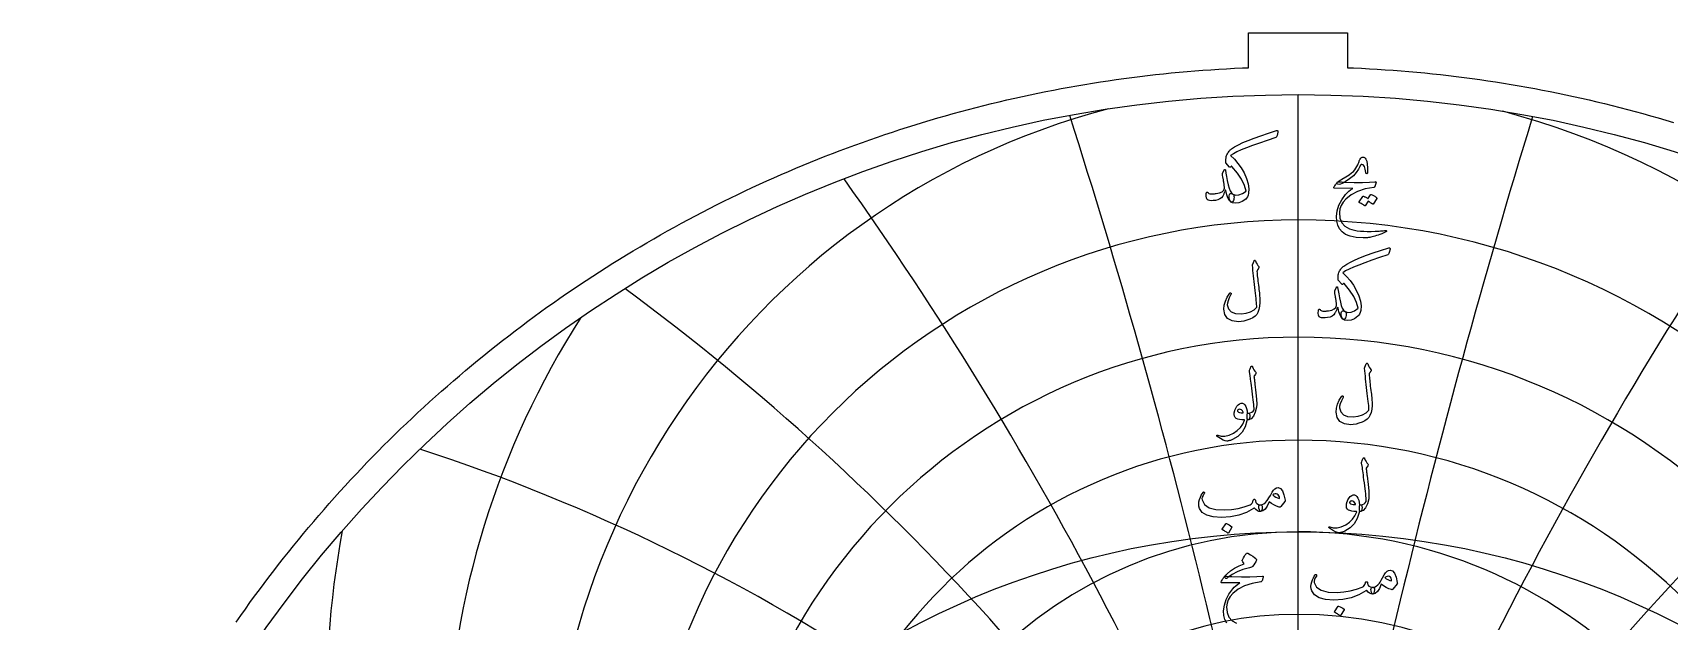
# Model space of a CAD drawing. Header units: millimetres. Extents: x -68 to 68, y -68 to 70.
# Drawn here: x -67 to 19.7, y 39.1 to 70.3 of the extents above; entities that cross this region are included whole.
import ezdxf

# ---------------------------------------------------------------- set-up
doc = ezdxf.new("R2010")
doc.units = ezdxf.units.MM
for name, color, linetype in [('CUT_OUTER', 1, 'Continuous'), ('ENGRAVE', 7, 'Continuous'), ('ENGRAVE_FINE', 8, 'Continuous'), ('TEXT', 5, 'Continuous')]:
    doc.layers.add(name, color=color, linetype=linetype)

msp = doc.modelspace()

# ---------------------------------------------------------------- linework, layer by layer
at = {"layer": 'CUT_OUTER'}
msp.add_lwpolyline([(-56.225, 39.0842), (-55.9841, 39.4285), (-55.7411, 39.7712), (-55.4961, 40.1125), (-55.2489, 40.4523), (-54.9996, 40.7905), (-54.7483, 41.1272), (-54.4949, 41.4624), (-54.2395, 41.796), (-53.982, 42.128), (-53.7225, 42.4584), (-53.461, 42.7873), (-53.1974, 43.1145), (-52.9319, 43.4401), (-52.6644, 43.764), (-52.3948, 44.0864), (-52.1233, 44.407), (-51.8499, 44.726), (-51.5745, 45.0433), (-51.2971, 45.3589), (-51.0178, 45.6728), (-50.7366, 45.985), (-50.4535, 46.2954), (-50.1685, 46.6042), (-49.8816, 46.9111), (-49.5928, 47.2163), (-49.3022, 47.5197), (-49.0097, 47.8213), (-48.7153, 48.1211), (-48.4191, 48.4191), (-48.1211, 48.7153), (-47.8213, 49.0097), (-47.5197, 49.3022), (-47.2163, 49.5928), (-46.9111, 49.8816), (-46.6042, 50.1685), (-46.2954, 50.4535), (-45.985, 50.7366), (-45.6728, 51.0178), (-45.3589, 51.2971), (-45.0433, 51.5745), (-44.726, 51.8499), (-44.407, 52.1233), (-44.0864, 52.3948), (-43.764, 52.6644), (-43.4401, 52.9319), (-43.1145, 53.1974), (-42.7873, 53.461), (-42.4584, 53.7225), (-42.128, 53.982), (-41.796, 54.2395), (-41.4624, 54.4949), (-41.1272, 54.7483), (-40.7905, 54.9996), (-40.4523, 55.2489), (-40.1125, 55.4961), (-39.7712, 55.7411), (-39.4285, 55.9841), (-39.0842, 56.225), (-38.7385, 56.4638), (-38.3913, 56.7004), (-38.0427, 56.9349), (-37.6926, 57.1672), (-37.3411, 57.3974), (-36.9882, 57.6255), (-36.634, 57.8513), (-36.2783, 58.075), (-35.9213, 58.2965), (-35.5629, 58.5159), (-35.2032, 58.733), (-34.8421, 58.9479), (-34.4798, 59.1605), (-34.1161, 59.371), (-33.7512, 59.5792), (-33.385, 59.7852), (-33.0175, 59.9889), (-32.6488, 60.1904), (-32.2789, 60.3896), (-31.9077, 60.5865), (-31.5354, 60.7811), (-31.1618, 60.9735), (-30.7871, 61.1635), (-30.4113, 61.3513), (-30.0342, 61.5367), (-29.6561, 61.7199), (-29.2768, 61.9007), (-28.8965, 62.0791), (-28.515, 62.2553), (-28.1325, 62.4291), (-27.7489, 62.6005), (-27.3643, 62.7696), (-26.9786, 62.9363), (-26.5919, 63.1007), (-26.2042, 63.2627), (-25.8156, 63.4222), (-25.4259, 63.5795), (-25.0354, 63.7343), (-24.6438, 63.8867), (-24.2513, 64.0367), (-23.858, 64.1843), (-23.4637, 64.3295), (-23.0685, 64.4722), (-22.6725, 64.6126), (-22.2756, 64.7505), (-21.8779, 64.8859), (-21.4794, 65.0189), (-21.08, 65.1495), (-20.6799, 65.2776), (-20.2789, 65.4033), (-19.8772, 65.5265), (-19.4748, 65.6472), (-19.0716, 65.7655), (-18.6677, 65.8813), (-18.2632, 65.9946), (-17.8579, 66.1054), (-17.4519, 66.2137), (-17.0453, 66.3196), (-16.6381, 66.4229), (-16.2302, 66.5237), (-15.8217, 66.6221), (-15.4126, 66.7179), (-15.003, 66.8112), (-14.5927, 66.902), (-14.182, 66.9903), (-13.7706, 67.076), (-13.3588, 67.1593), (-12.9465, 67.24), (-12.5337, 67.3181), (-12.1204, 67.3938), (-11.7066, 67.4669), (-11.2924, 67.5374), (-10.8778, 67.6055), (-10.4628, 67.6709), (-10.0474, 67.7339), (-9.6316, 67.7942), (-9.2154, 67.8521), (-8.7989, 67.9073), (-8.3821, 67.96), (-7.9649, 68.0102), (-7.5475, 68.0578), (-7.1297, 68.1028), (-6.7117, 68.1453), (-6.2935, 68.1852), (-5.875, 68.2225), (-5.4563, 68.2573), (-5.0373, 68.2895), (-4.6182, 68.3191), (-4.1989, 68.3461), (-3.7795, 68.3706), (-3.3599, 68.3925), (-2.9402, 68.4118), (-2.625, 68.4244), (-2.625, 70.275), (2.625, 70.275), (2.625, 68.4244), (2.9402, 68.4118), (3.3599, 68.3925), (3.7795, 68.3706), (4.1989, 68.3461), (4.6182, 68.3191), (5.0373, 68.2895), (5.4563, 68.2573), (5.875, 68.2225), (6.2935, 68.1852), (6.7117, 68.1453), (7.1297, 68.1028), (7.5475, 68.0578), (7.9649, 68.0102), (8.3821, 67.96), (8.7989, 67.9073), (9.2154, 67.8521), (9.6316, 67.7942), (10.0474, 67.7339), (10.4628, 67.6709), (10.8778, 67.6055), (11.2924, 67.5374), (11.7066, 67.4669), (12.1204, 67.3938), (12.5337, 67.3181), (12.9465, 67.24), (13.3588, 67.1593), (13.7706, 67.076), (14.182, 66.9903), (14.5927, 66.902), (15.003, 66.8112), (15.4126, 66.7179), (15.8217, 66.6221), (16.2302, 66.5237), (16.6381, 66.4229), (17.0453, 66.3196), (17.4519, 66.2137), (17.8579, 66.1054), (18.2632, 65.9946), (18.6677, 65.8813), (19.0716, 65.7655), (19.4748, 65.6472), (19.8772, 65.5265)], dxfattribs=at)
at = {"layer": 'ENGRAVE'}
msp.add_lwpolyline([(0, -67), (0, 67)], dxfattribs=at)
msp.add_lwpolyline([(0, -67), (0, 67)], dxfattribs=at)
for radius in [67, 43.8575]:
    msp.add_circle((0, 0), radius, dxfattribs=at)
for centre, radius, start, end in [((0, 27.8915), 39.6431, 104.652903, 270), ((0, 25.3496), 42.185, 270, 75.098871), ((0, 25.5212), 34.8434, 90, 270), ((0, 23.0572), 37.3074, 270, 90), ((0, 30.8566), 45.1068, 147.339419, 270), ((0, 23.6066), 30.5529, 90, 270), ((0, 21.204), 32.9555, 270, 90), ((0, 28.2184), 47.745, 270, 31.630393), ((0, 22.0495), 26.6591, 90, 270), ((0, 19.6932), 29.0154, 270, 90), ((0, 34.6199), 51.4552, 169.605342, 270), ((0, 20.7795), 23.078, 90, 270), ((0, 18.4556), 25.4019, 270, 90), ((0, 31.8643), 54.2108, 270, 8.906013), ((0, 19.7447), 19.7447, 90, 270), ((0, 17.4399), 22.0495, 270, 90)]:
    msp.add_arc(centre, radius, start, end, dxfattribs=at)
at = {"layer": 'ENGRAVE_FINE'}
for centre, radius, start, end in [((-371.7184, -48.7087), 377.4528, 10, 17.676322), ((-371.7184, -48.7087), 377.4528, 10, 17.676322), ((423.1617, -60.3647), 429.6896, 162.919986, 170), ((423.1617, -60.3647), 429.6896, 162.919986, 170), ((-180.0806, -48.7087), 191.6378, 20, 35.48643), ((-180.0806, -48.7087), 191.6378, 20, 35.48643), ((205.0025, -60.3647), 218.1591, 145.781376, 160), ((205.0025, -60.3647), 218.1591, 145.781376, 160), ((-113.5255, -48.7087), 131.088, 30, 53.548789), ((-113.5255, -48.7087), 131.088, 30, 53.548789), ((129.2367, -60.3647), 149.2296, 128.54581, 150), ((129.2367, -60.3647), 149.2296, 128.54581, 150), ((-78.1123, -48.7087), 101.9683, 40, 71.93986), ((-78.1123, -48.7087), 101.9683, 40, 71.93986), ((88.9225, -60.3647), 116.0801, 111.221729, 140), ((88.9225, -60.3647), 116.0801, 111.221729, 140)]:
    msp.add_arc(centre, radius, start, end, dxfattribs=at)
at = {"layer": 'TEXT'}
for points in [[(-1.1397, 65.0938), (-1.0993, 65.101), (-1.0738, 65.0908), (-1.0634, 65.0631), (-1.0678, 65.0179), (-1.1118, 64.8423), (-1.1252, 64.7974), (-1.1417, 64.7624), (-1.1612, 64.7375), (-1.1836, 64.7225), (-1.6332, 64.5752), (-2.0399, 64.4366), (-2.4036, 64.3067), (-2.7245, 64.1856), (-3.0019, 64.0727), (-3.2355, 63.9675), (-3.4251, 63.8701), (-3.5708, 63.7804), (-3.3662, 63.5808), (-3.1796, 63.3613), (-3.0109, 63.1218), (-2.8602, 62.8623), (-2.7225, 62.5599), (-2.6367, 62.2795), (-2.6027, 62.021), (-2.6207, 61.7845), (-2.6477, 61.6782), (-2.6806, 61.5908), (-2.7195, 61.5225), (-2.7644, 61.4731), (-2.951, 61.3453), (-3.1317, 61.2695), (-3.3063, 61.2455), (-3.475, 61.2735), (-3.5473, 61.3109), (-3.6007, 61.3713), (-3.6352, 61.4546), (-3.6506, 61.5609), (-3.6499, 61.6457), (-3.6357, 61.7086), (-3.608, 61.7495), (-3.5668, 61.7685), (-3.5461, 61.7675), (-3.5199, 61.7605), (-3.4882, 61.7475), (-3.451, 61.7286), (-3.2978, 61.6762), (-3.1297, 61.6867), (-2.9465, 61.76), (-2.7484, 61.8962), (-2.8358, 62.1979), (-2.99, 62.516), (-3.211, 62.8506), (-3.4989, 63.2016), (-3.5072, 63.2073), (-3.5159, 63.2086), (-3.5251, 63.2053), (-3.5349, 63.1976), (-3.5788, 63.1617), (-3.589, 63.1544), (-3.5997, 63.1527), (-3.611, 63.1564), (-3.6227, 63.1657), (-3.8143, 63.3812), (-3.8188, 63.3977), (-3.8203, 63.4351), (-3.8188, 63.4935), (-3.8143, 63.5728), (-3.8068, 63.6572), (-3.7963, 63.7265), (-3.7829, 63.7809), (-3.7664, 63.8203), (-3.7381, 63.8705), (-3.709, 63.9171), (-3.6792, 63.9603), (-3.6486, 64), (-3.6173, 64.0364), (-3.5853, 64.0698), (-3.5524, 64.1003), (-3.5189, 64.1277), (-3.356, 64.2336), (-3.1546, 64.3438), (-2.9149, 64.4582), (-2.6367, 64.5768), (-2.3201, 64.6997), (-1.965, 64.8268), (-1.5716, 64.9582), (-1.1397, 65.0938)], [(2.0299, 62.2994), (2.0536, 62.3272), (2.0808, 62.3548), (2.1115, 62.3821), (2.1457, 62.4092), (2.1833, 62.4363), (2.2245, 62.4636), (2.2692, 62.4912), (2.3173, 62.519), (2.5309, 62.6452), (2.7045, 62.7565), (2.8383, 62.8528), (2.9321, 62.9341), (3.0047, 63.0142), (3.0668, 63.0988), (3.1185, 63.1879), (3.1596, 63.2814), (3.1775, 63.3282), (3.195, 63.3727), (3.2124, 63.415), (3.2295, 63.4551), (3.2461, 63.4924), (3.2619, 63.5264), (3.277, 63.5572), (3.2914, 63.5848), (3.323, 63.632), (3.3582, 63.6657), (3.3969, 63.6859), (3.4391, 63.6926), (3.4802, 63.6859), (3.5199, 63.6657), (3.5581, 63.632), (3.5947, 63.5848), (3.6404, 63.477), (3.6696, 63.3214), (3.6823, 63.1178), (3.6786, 62.8663), (3.6761, 62.8436), (3.6686, 62.8273), (3.6561, 62.8176), (3.6386, 62.8144), (3.6207, 62.8179), (3.6067, 62.8283), (3.5967, 62.8458), (3.5907, 62.8703), (3.5601, 63.0624), (3.5159, 63.1996), (3.4583, 63.2819), (3.3872, 63.3094), (3.3689, 63.3061), (3.3502, 63.2964), (3.331, 63.2802), (3.3113, 63.2575), (3.3026, 63.2439), (3.2923, 63.227), (3.2806, 63.207), (3.2674, 63.1836), (3.2527, 63.1571), (3.2365, 63.1272), (3.2187, 63.0942), (3.1995, 63.0579), (3.0853, 62.8708), (2.9301, 62.6966), (2.734, 62.5354), (2.497, 62.3872), (2.4945, 62.3857), (2.487, 62.3812), (2.4745, 62.3738), (2.457, 62.3633), (2.4346, 62.3498), (2.4071, 62.3333), (2.3747, 62.3139), (2.3373, 62.2914), (2.2582, 62.256), (2.1806, 62.2455), (2.1045, 62.26), (2.0299, 62.2994)], [(-3.5628, 61.3214), (-3.6404, 61.4022), (-3.7095, 61.529), (-3.7701, 61.7016), (-3.8223, 61.9202), (-3.8295, 61.9441), (-3.8392, 61.9481), (-3.8515, 61.9322), (-3.8662, 61.8962), (-3.8785, 61.8624), (-3.8916, 61.8289), (-3.9055, 61.7956), (-3.9201, 61.7625), (-3.9352, 61.7297), (-3.9505, 61.6971), (-3.9661, 61.6648), (-3.982, 61.6328), (-4.0483, 61.5449), (-4.1356, 61.4771), (-4.2439, 61.4292), (-4.3732, 61.4012), (-4.4989, 61.3883), (-4.6047, 61.3853), (-4.6905, 61.3922), (-4.7564, 61.4092), (-4.8153, 61.4506), (-4.8522, 61.527), (-4.8672, 61.6383), (-4.8602, 61.7845), (-4.8547, 61.8092), (-4.8462, 61.8274), (-4.8347, 61.8391), (-4.8203, 61.8443), (-4.8038, 61.8446), (-4.7903, 61.8413), (-4.7798, 61.8346), (-4.7724, 61.8244), (-4.7497, 61.7927), (-4.7175, 61.7695), (-4.6758, 61.7548), (-4.6247, 61.7485), (-4.5956, 61.747), (-4.5643, 61.7465), (-4.5307, 61.747), (-4.4949, 61.7485), (-4.4571, 61.751), (-4.4176, 61.7545), (-4.3763, 61.759), (-4.3332, 61.7645), (-4.1546, 61.8029), (-4.0219, 61.8623), (-3.9351, 61.9426), (-3.8941, 62.0439), (-3.8963, 62.0656), (-3.8986, 62.0908), (-3.9012, 62.1195), (-3.9041, 62.1517), (-3.9077, 62.1876), (-3.9126, 62.2276), (-3.9187, 62.2715), (-3.9261, 62.3194), (-3.9338, 62.3682), (-3.941, 62.4147), (-3.9478, 62.459), (-3.954, 62.501), (-3.9602, 62.5408), (-3.967, 62.5784), (-3.9742, 62.6137), (-3.982, 62.6467), (-3.9932, 62.7103), (-3.9989, 62.7615), (-3.9992, 62.8002), (-3.9939, 62.8264), (-3.9101, 63.01), (-3.9034, 63.0187), (-3.8951, 63.0249), (-3.8854, 63.0287), (-3.8742, 63.0299), (-3.8632, 63.0279), (-3.8542, 63.022), (-3.8472, 63.012), (-3.8422, 62.998), (-3.8168, 62.8418), (-3.7844, 62.6607), (-3.7449, 62.4546), (-3.6985, 62.2236), (-3.6516, 62.0414), (-3.5947, 61.8982), (-3.5279, 61.7939), (-3.451, 61.7286), (-3.4231, 61.7056), (-3.4031, 61.6727), (-3.3911, 61.6298), (-3.3872, 61.5769), (-3.3914, 61.5065), (-3.4041, 61.4431), (-3.4253, 61.3868), (-3.455, 61.3374), (-3.4767, 61.3139), (-3.5019, 61.3034), (-3.5306, 61.3059), (-3.5628, 61.3214)], [(2.461, 62.3673), (2.9732, 62.3493), (3.4161, 62.3473), (3.7896, 62.3613), (4.0937, 62.3912), (4.1031, 62.3924), (4.1112, 62.3917), (4.1181, 62.3894), (4.1237, 62.3852), (4.1278, 62.3796), (4.1302, 62.3728), (4.1308, 62.3647), (4.1297, 62.3553), (4.1218, 62.3189), (4.1142, 62.2854), (4.1068, 62.255), (4.0997, 62.2276), (4.0929, 62.2031), (4.0862, 62.1817), (4.0799, 62.1632), (4.0738, 62.1477), (4.0608, 62.123), (4.0458, 62.1048), (4.0289, 62.0931), (4.0099, 62.0878), (3.5488, 62.0043), (3.1476, 61.8733), (2.8063, 61.6949), (2.5249, 61.4691), (2.3827, 61.3067), (2.2794, 61.1348), (2.215, 60.9534), (2.1896, 60.7625), (2.214, 60.4629), (2.3113, 60.2186), (2.4815, 60.0298), (2.7245, 59.8963), (2.8505, 59.8559), (2.989, 59.8224), (3.1399, 59.796), (3.3033, 59.7765), (3.479, 59.7638), (3.6666, 59.7576), (3.8662, 59.7578), (4.0778, 59.7645), (4.153, 59.7688), (4.227, 59.7735), (4.2997, 59.7788), (4.3712, 59.7845), (4.4409, 59.7907), (4.5084, 59.7975), (4.5736, 59.8047), (4.6366, 59.8124), (4.6558, 59.8134), (4.6696, 59.8084), (4.6778, 59.7975), (4.6805, 59.7805), (4.679, 59.7608), (4.6746, 59.7456), (4.6671, 59.7348), (4.6566, 59.7286), (4.5438, 59.681), (4.437, 59.6378), (4.3362, 59.5991), (4.2414, 59.5649), (4.1529, 59.535), (4.0708, 59.5091), (3.9952, 59.4871), (3.9261, 59.4691), (3.8611, 59.4559), (3.7978, 59.4442), (3.7363, 59.434), (3.6766, 59.4252), (3.6183, 59.4185), (3.5613, 59.4142), (3.5055, 59.4125), (3.451, 59.4132), (3.0788, 59.4422), (2.7684, 59.5051), (2.5199, 59.6019), (2.3333, 59.7326), (2.1963, 59.896), (2.1008, 60.0869), (2.0466, 60.3052), (2.0339, 60.5509), (2.0731, 60.8558), (2.1666, 61.1517), (2.3146, 61.4387), (2.5169, 61.7166), (2.596, 61.8007), (2.6856, 61.8813), (2.7856, 61.9584), (2.8961, 62.032), (1.9301, 62.0399), (1.9069, 62.0499), (1.8972, 62.0679), (1.9009, 62.0938), (1.9181, 62.1278), (1.9506, 62.1772), (1.98, 62.2216), (2.0064, 62.261), (2.0299, 62.2954), (2.0504, 62.3246), (2.0678, 62.3483), (2.0823, 62.3665), (2.0938, 62.3793), (2.1197, 62.3815), (2.1896, 62.3803), (2.3033, 62.3755), (2.461, 62.3673)], [(3.8462, 61.7006), (3.8512, 61.7056), (3.8582, 61.7086), (3.8672, 61.7096), (3.8782, 61.7086), (3.9175, 61.6939), (3.9555, 61.6777), (3.9923, 61.66), (4.0279, 61.6407), (4.0624, 61.6198), (4.0962, 61.5968), (4.1293, 61.5719), (4.1616, 61.5449), (4.1678, 61.5367), (4.1706, 61.528), (4.1698, 61.5187), (4.1656, 61.509), (3.974, 61.2056), (3.9687, 61.2016), (3.961, 61.2016), (3.9508, 61.2056), (3.938, 61.2136), (3.9293, 61.221), (3.9151, 61.2311), (3.8954, 61.2439), (3.8702, 61.2595), (3.8392, 61.2781), (3.8023, 61.2999), (3.7594, 61.325), (3.7105, 61.3533), (3.5588, 61.1178), (3.5518, 61.1106), (3.5428, 61.1088), (3.5319, 61.1126), (3.5189, 61.1218), (3.5077, 61.1298), (3.4899, 61.1418), (3.4657, 61.1577), (3.4351, 61.1777), (3.3974, 61.2016), (3.3522, 61.2296), (3.2996, 61.2615), (3.2395, 61.2974), (3.2332, 61.3034), (3.2305, 61.3094), (3.2312, 61.3154), (3.2355, 61.3214), (3.4311, 61.6128), (3.4361, 61.6178), (3.443, 61.6208), (3.452, 61.6218), (3.463, 61.6208), (3.4964, 61.6099), (3.5289, 61.5973), (3.5603, 61.583), (3.5907, 61.5669), (3.6202, 61.5493), (3.6486, 61.5305), (3.6761, 61.5104), (3.7025, 61.4891)], [(-2.3253, 58.202), (-2.3183, 58.2142), (-2.3093, 58.2229), (-2.2984, 58.2282), (-2.2854, 58.2299), (-2.2724, 58.2277), (-2.2614, 58.221), (-2.2524, 58.2097), (-2.2455, 58.194), (-2.2083, 58.1024), (-2.1686, 58.0234), (-2.1265, 57.9567), (-2.0818, 57.9026), (-2.0686, 57.8831), (-2.0648, 57.8607), (-2.0706, 57.8352), (-2.0858, 57.8068), (-2.0955, 57.7931), (-2.1047, 57.7798), (-2.1135, 57.7671), (-2.1217, 57.7549), (-2.1294, 57.7434), (-2.1367, 57.7329), (-2.1434, 57.7235), (-2.1497, 57.715), (-2.1601, 57.6995), (-2.1676, 57.681), (-2.1721, 57.6596), (-2.1736, 57.6351), (-2.1689, 57.5661), (-2.1626, 57.4909), (-2.1549, 57.4095), (-2.1457, 57.3218), (-2.1352, 57.2278), (-2.1237, 57.1277), (-2.1112, 57.0213), (-2.0978, 56.9086), (-2.0827, 56.7962), (-2.0693, 56.6905), (-2.0577, 56.5916), (-2.0479, 56.4994), (-2.0395, 56.4137), (-2.0324, 56.3343), (-2.0265, 56.261), (-2.0219, 56.194), (-2.0167, 55.9957), (-2.0329, 55.8078), (-2.0706, 55.6304), (-2.1297, 55.4635), (-2.1873, 55.3655), (-2.2764, 55.2749), (-2.3969, 55.1918), (-2.5489, 55.1162), (-2.7135, 55.0536), (-2.8682, 55.0094), (-3.0129, 54.9837), (-3.1476, 54.9765), (-3.485, 55.0229), (-3.7265, 55.1502), (-3.8722, 55.3582), (-3.9221, 55.6472), (-3.9046, 55.8625), (-3.8482, 56.0733), (-3.7529, 56.2796), (-3.6187, 56.4815), (-3.6085, 56.4932), (-3.5977, 56.5004), (-3.5865, 56.5032), (-3.5748, 56.5014), (-3.5623, 56.4967), (-3.5528, 56.4904), (-3.5463, 56.4827), (-3.5428, 56.4735), (-3.5403, 56.4598), (-3.5408, 56.4465), (-3.5443, 56.4338), (-3.5508, 56.4216), (-3.6424, 56.2432), (-3.7055, 56.0913), (-3.7402, 55.9658), (-3.7464, 55.8667), (-3.6798, 55.6534), (-3.5359, 55.5044), (-3.3146, 55.4199), (-3.0159, 55.3997), (-2.7467, 55.4288), (-2.5179, 55.4965), (-2.3295, 55.6025), (-2.1816, 55.7469), (-2.1847, 55.8167), (-2.1901, 55.8981), (-2.1977, 55.9913), (-2.2075, 56.0962), (-2.2199, 56.2131), (-2.235, 56.3422), (-2.2528, 56.4836), (-2.2734, 56.6372), (-2.2929, 56.7956), (-2.3113, 56.9515), (-2.3288, 57.105), (-2.3453, 57.2559), (-2.3605, 57.4044), (-2.3742, 57.5503), (-2.3864, 57.6938), (-2.3972, 57.8347), (-2.4131, 57.9705), (-2.4124, 57.9859), (-2.4101, 58.0004), (-2.4064, 58.0139), (-2.4011, 58.0263)], [(4.8003, 58.8886), (4.8407, 58.8958), (4.8662, 58.8856), (4.8766, 58.8579), (4.8722, 58.8128), (4.8282, 58.6371), (4.8148, 58.5922), (4.7983, 58.5573), (4.7788, 58.5323), (4.7564, 58.5174), (4.3068, 58.37), (3.9001, 58.2314), (3.5364, 58.1016), (3.2155, 57.9804), (2.9381, 57.8675), (2.7045, 57.7624), (2.5149, 57.665), (2.3692, 57.5753), (2.5738, 57.3757), (2.7604, 57.1561), (2.9291, 56.9166), (3.0798, 56.6571), (3.2175, 56.3547), (3.3033, 56.0743), (3.3373, 55.8158), (3.3193, 55.5793), (3.2923, 55.473), (3.2594, 55.3857), (3.2205, 55.3173), (3.1756, 55.2679), (2.989, 55.1402), (2.8083, 55.0643), (2.6337, 55.0404), (2.465, 55.0683), (2.3927, 55.1057), (2.3393, 55.1661), (2.3048, 55.2495), (2.2894, 55.3557), (2.2901, 55.4406), (2.3043, 55.5034), (2.332, 55.5444), (2.3732, 55.5633), (2.3939, 55.5623), (2.4201, 55.5553), (2.4518, 55.5424), (2.489, 55.5234), (2.6422, 55.471), (2.8103, 55.4815), (2.9935, 55.5548), (3.1916, 55.6911), (3.1042, 55.9927), (2.95, 56.3108), (2.729, 56.6454), (2.4411, 56.9964), (2.4328, 57.0022), (2.4241, 57.0034), (2.4149, 57.0002), (2.4051, 56.9924), (2.3612, 56.9565), (2.351, 56.9493), (2.3403, 56.9475), (2.329, 56.9513), (2.3173, 56.9605), (2.1257, 57.1761), (2.1212, 57.1925), (2.1197, 57.23), (2.1212, 57.2883), (2.1257, 57.3677), (2.1332, 57.452), (2.1437, 57.5214), (2.1571, 57.5758), (2.1736, 57.6152), (2.2019, 57.6653), (2.231, 57.712), (2.2608, 57.7551), (2.2914, 57.7948), (2.3227, 57.8312), (2.3547, 57.8647), (2.3876, 57.8951), (2.4211, 57.9226), (2.584, 58.0285), (2.7854, 58.1386), (3.0251, 58.253), (3.3033, 58.3716), (3.6199, 58.4945), (3.975, 58.6216), (4.3684, 58.753), (4.8003, 58.8886)], [(2.3772, 55.1162), (2.2996, 55.1971), (2.2305, 55.3238), (2.1699, 55.4965), (2.1177, 55.715), (2.1105, 55.739), (2.1008, 55.743), (2.0885, 55.727), (2.0738, 55.6911), (2.0615, 55.6573), (2.0484, 55.6237), (2.0345, 55.5904), (2.0199, 55.5573), (2.0048, 55.5245), (1.9895, 55.492), (1.9739, 55.4597), (1.958, 55.4276), (1.8917, 55.3398), (1.8044, 55.2719), (1.6961, 55.224), (1.5668, 55.1961), (1.4411, 55.1831), (1.3353, 55.1801), (1.2495, 55.1871), (1.1836, 55.204), (1.1247, 55.2455), (1.0878, 55.3218), (1.0728, 55.4331), (1.0798, 55.5793), (1.0853, 55.604), (1.0938, 55.6222), (1.1053, 55.6339), (1.1197, 55.6392), (1.1362, 55.6394), (1.1497, 55.6362), (1.1602, 55.6294), (1.1676, 55.6192), (1.1903, 55.5875), (1.2225, 55.5643), (1.2642, 55.5496), (1.3153, 55.5434), (1.3444, 55.5419), (1.3757, 55.5414), (1.4093, 55.5419), (1.4451, 55.5434), (1.4829, 55.5459), (1.5224, 55.5493), (1.5637, 55.5538), (1.6068, 55.5593), (1.7854, 55.5978), (1.9181, 55.6571), (2.0049, 55.7375), (2.0459, 55.8388), (2.0437, 55.8605), (2.0414, 55.8857), (2.0388, 55.9144), (2.0359, 55.9465), (2.0323, 55.9825), (2.0274, 56.0224), (2.0213, 56.0663), (2.0139, 56.1142), (2.0062, 56.163), (1.999, 56.2095), (1.9922, 56.2538), (1.986, 56.2958), (1.9798, 56.3356), (1.973, 56.3732), (1.9658, 56.4085), (1.958, 56.4415), (1.9468, 56.5052), (1.9411, 56.5563), (1.9408, 56.595), (1.9461, 56.6212), (2.0299, 56.8048), (2.0366, 56.8135), (2.0449, 56.8198), (2.0546, 56.8235), (2.0658, 56.8248), (2.0768, 56.8228), (2.0858, 56.8168), (2.0928, 56.8068), (2.0978, 56.7928), (2.1232, 56.6367), (2.1556, 56.4555), (2.1951, 56.2494), (2.2415, 56.0184), (2.2884, 55.8363), (2.3453, 55.6931), (2.4121, 55.5888), (2.489, 55.5234), (2.5169, 55.5004), (2.5369, 55.4675), (2.5489, 55.4246), (2.5528, 55.3717), (2.5486, 55.3014), (2.5359, 55.238), (2.5147, 55.1816), (2.485, 55.1322), (2.4633, 55.1087), (2.4381, 55.0983), (2.4094, 55.1008), (2.3772, 55.1162)], [(-2.5668, 52.4159), (-2.5399, 52.481), (-2.5189, 52.5326), (-2.5039, 52.5708), (-2.495, 52.5955), (-2.488, 52.6112), (-2.479, 52.6224), (-2.468, 52.6292), (-2.455, 52.6314), (-2.4403, 52.6289), (-2.4281, 52.6214), (-2.4184, 52.609), (-2.4111, 52.5915), (-2.3779, 52.5059), (-2.3383, 52.4288), (-2.2921, 52.3602), (-2.2395, 52.3001), (-2.2248, 52.2809), (-2.2205, 52.2592), (-2.2268, 52.235), (-2.2435, 52.2083), (-2.3313, 52.0845), (-2.3253, 52.0291), (-2.3193, 51.9747), (-2.3133, 51.9214), (-2.3073, 51.869), (-2.3014, 51.8176), (-2.2954, 51.7672), (-2.2894, 51.7178), (-2.2834, 51.6694), (-2.2282, 51.2213), (-2.1946, 50.871), (-2.1823, 50.6185), (-2.1916, 50.4638), (-2.2669, 50.1831), (-2.3652, 49.9758), (-2.4865, 49.8418), (-2.6307, 49.7812), (-2.6347, 49.7812), (-2.6387, 49.7812), (-2.6427, 49.7812), (-2.6467, 49.7812), (-2.6704, 49.8036), (-2.6856, 49.855), (-2.6923, 49.9354), (-2.6906, 50.0446), (-2.6868, 50.0851), (-2.6756, 50.1145), (-2.6569, 50.133), (-2.6307, 50.1405), (-2.5294, 50.1607), (-2.4451, 50.1973), (-2.3777, 50.2505), (-2.3273, 50.3201), (-2.3307, 50.4037), (-2.3368, 50.4987), (-2.3456, 50.6053), (-2.3572, 50.7233), (-2.3713, 50.8523), (-2.3877, 50.9917), (-2.4063, 51.1417), (-2.4271, 51.3021), (-2.4463, 51.4598), (-2.464, 51.6015), (-2.4802, 51.7272), (-2.495, 51.837), (-2.5077, 51.9308), (-2.5179, 52.0087), (-2.5256, 52.0706), (-2.5309, 52.1165), (-2.5708, 52.344), (-2.5721, 52.3665), (-2.5718, 52.3859), (-2.5701, 52.4024), (-2.5668, 52.4159)], [(3.6147, 52.7512), (3.6217, 52.7634), (3.6307, 52.7721), (3.6416, 52.7774), (3.6546, 52.7791), (3.6676, 52.7769), (3.6786, 52.7701), (3.6876, 52.7589), (3.6945, 52.7432), (3.7317, 52.6516), (3.7714, 52.5725), (3.8135, 52.5059), (3.8582, 52.4518), (3.8714, 52.4323), (3.8752, 52.4099), (3.8694, 52.3844), (3.8542, 52.356), (3.8445, 52.3423), (3.8353, 52.329), (3.8265, 52.3163), (3.8183, 52.3041), (3.8106, 52.2926), (3.8033, 52.2821), (3.7966, 52.2726), (3.7903, 52.2642), (3.7799, 52.2487), (3.7724, 52.2302), (3.7679, 52.2088), (3.7664, 52.1843), (3.7711, 52.1153), (3.7774, 52.0401), (3.7851, 51.9587), (3.7943, 51.871), (3.8048, 51.777), (3.8163, 51.6768), (3.8288, 51.5704), (3.8422, 51.4578), (3.8573, 51.3454), (3.8707, 51.2397), (3.8823, 51.1408), (3.8921, 51.0486), (3.9005, 50.9629), (3.9076, 50.8835), (3.9135, 50.8102), (3.9181, 50.7432), (3.9233, 50.5449), (3.9071, 50.357), (3.8694, 50.1796), (3.8103, 50.0127), (3.7527, 49.9147), (3.6636, 49.8241), (3.5431, 49.741), (3.3911, 49.6654), (3.2265, 49.6028), (3.0718, 49.5586), (2.9271, 49.5329), (2.7924, 49.5257), (2.455, 49.5721), (2.2135, 49.6993), (2.0678, 49.9074), (2.0179, 50.1963), (2.0354, 50.4117), (2.0918, 50.6225), (2.1871, 50.8288), (2.3213, 51.0307), (2.3315, 51.0424), (2.3423, 51.0496), (2.3535, 51.0524), (2.3652, 51.0506), (2.3777, 51.0459), (2.3872, 51.0396), (2.3937, 51.0319), (2.3972, 51.0227), (2.3997, 51.0089), (2.3992, 50.9957), (2.3957, 50.983), (2.3892, 50.9708), (2.2976, 50.7924), (2.2345, 50.6404), (2.1998, 50.5149), (2.1936, 50.4159), (2.2602, 50.2026), (2.4041, 50.0536), (2.6254, 49.969), (2.9241, 49.9488), (3.1933, 49.978), (3.4221, 50.0456), (3.6105, 50.1517), (3.7584, 50.2961), (3.7553, 50.3659), (3.7499, 50.4473), (3.7423, 50.5405), (3.7325, 50.6454), (3.7201, 50.7623), (3.705, 50.8914), (3.6872, 51.0328), (3.6666, 51.1863), (3.6471, 51.3448), (3.6287, 51.5007), (3.6112, 51.6541), (3.5947, 51.8051), (3.5795, 51.9535), (3.5658, 52.0995), (3.5536, 52.243), (3.5428, 52.3839), (3.5269, 52.5196), (3.5276, 52.5351), (3.5299, 52.5496), (3.5336, 52.5631), (3.5389, 52.5755)], [(-2.7105, 49.7373), (-2.8041, 49.4087), (-2.961, 49.1335), (-3.1813, 48.9117), (-3.465, 48.7433), (-3.5047, 48.7262), (-3.5438, 48.7108), (-3.5825, 48.6972), (-3.6207, 48.6854), (-3.6581, 48.6755), (-3.6945, 48.6679), (-3.73, 48.6626), (-3.7644, 48.6594), (-3.8502, 48.6717), (-3.964, 48.7163), (-4.1057, 48.7934), (-4.2754, 48.903), (-4.2936, 48.9187), (-4.3043, 48.9339), (-4.3075, 48.9486), (-4.3033, 48.9628), (-4.2938, 48.9738), (-4.2814, 48.9788), (-4.2659, 48.9778), (-4.2474, 48.9708), (-4.071, 48.9137), (-3.8732, 48.9139), (-3.6539, 48.9716), (-3.4131, 49.0866), (-3.2165, 49.2201), (-3.0538, 49.377), (-2.9251, 49.5574), (-2.8303, 49.7612), (-2.831, 49.7685), (-2.8333, 49.7742), (-2.837, 49.7784), (-2.8423, 49.7812), (-2.9797, 49.7892), (-3.0967, 49.8051), (-3.1933, 49.8291), (-3.2694, 49.861), (-3.3283, 49.9104), (-3.3652, 49.9788), (-3.3802, 50.0661), (-3.3732, 50.1724), (-3.3709, 50.1865), (-3.3682, 50.2008), (-3.365, 50.2154), (-3.3612, 50.2303), (-3.357, 50.2456), (-3.3522, 50.2617), (-3.347, 50.2785), (-3.3412, 50.2961), (-3.2943, 50.4102), (-3.2375, 50.5047), (-3.1706, 50.5798), (-3.0937, 50.6355), (-3.0152, 50.6659), (-2.9431, 50.6654), (-2.8774, 50.634), (-2.8183, 50.5716), (-2.7667, 50.4848), (-2.7275, 50.384), (-2.7008, 50.2692), (-2.6866, 50.1405), (-2.6787, 50.1406), (-2.6711, 50.141), (-2.6637, 50.1416), (-2.6566, 50.1424), (-2.6495, 50.1433), (-2.6422, 50.1439), (-2.6346, 50.1443), (-2.6267, 50.1444), (-2.5997, 50.1387), (-2.5788, 50.1215), (-2.5638, 50.0928), (-2.5548, 50.0526), (-2.5511, 50.0085), (-2.5518, 49.9638), (-2.5571, 49.9186), (-2.5668, 49.873), (-2.5795, 49.8328), (-2.5938, 49.8041), (-2.6095, 49.7869), (-2.6267, 49.7812), (-2.7025, 49.7812), (-2.703, 49.7739), (-2.7045, 49.7642), (-2.707, 49.752), (-2.7105, 49.7373)], [(-2.9021, 50.1844), (-2.9441, 50.2575), (-2.99, 50.3091), (-3.0399, 50.3393), (-3.0937, 50.348), (-3.1259, 50.3395), (-3.1546, 50.3261), (-3.1798, 50.3076), (-3.2015, 50.2842), (-3.2085, 50.2717), (-3.2095, 50.2582), (-3.2045, 50.2437), (-3.1935, 50.2283), (-3.1524, 50.1921), (-3.0928, 50.1674), (-3.0147, 50.1542), (-2.9181, 50.1524), (-2.9081, 50.1544), (-2.9021, 50.1604), (-2.9001, 50.1704), (-2.9021, 50.1844)], [(3.3732, 47.5647), (3.4001, 47.6298), (3.4211, 47.6814), (3.4361, 47.7196), (3.445, 47.7443), (3.452, 47.76), (3.461, 47.7713), (3.472, 47.778), (3.485, 47.7802), (3.4997, 47.7777), (3.5119, 47.7703), (3.5216, 47.7578), (3.5289, 47.7403), (3.5621, 47.6547), (3.6017, 47.5776), (3.6479, 47.509), (3.7005, 47.4489), (3.7152, 47.4297), (3.7195, 47.408), (3.7132, 47.3838), (3.6965, 47.3571), (3.6087, 47.2333), (3.6147, 47.1779), (3.6207, 47.1236), (3.6267, 47.0702), (3.6327, 47.0178), (3.6386, 46.9664), (3.6446, 46.916), (3.6506, 46.8666), (3.6566, 46.8182), (3.7118, 46.3701), (3.7454, 46.0198), (3.7577, 45.7673), (3.7484, 45.6126), (3.6731, 45.3319), (3.5748, 45.1246), (3.4535, 44.9906), (3.3093, 44.93), (3.3053, 44.93), (3.3013, 44.93), (3.2973, 44.93), (3.2933, 44.93), (3.2696, 44.9524), (3.2544, 45.0038), (3.2477, 45.0842), (3.2494, 45.1935), (3.2532, 45.2339), (3.2644, 45.2633), (3.2831, 45.2818), (3.3093, 45.2893), (3.4106, 45.3095), (3.4949, 45.3461), (3.5623, 45.3993), (3.6127, 45.4689), (3.6093, 45.5525), (3.6032, 45.6475), (3.5944, 45.7541), (3.5828, 45.8721), (3.5687, 46.0011), (3.5523, 46.1405), (3.5337, 46.2905), (3.5129, 46.4509), (3.4937, 46.6086), (3.476, 46.7503), (3.4598, 46.8761), (3.445, 46.9858), (3.4323, 47.0796), (3.4221, 47.1575), (3.4144, 47.2194), (3.4091, 47.2653), (3.3692, 47.4928), (3.3679, 47.5153), (3.3682, 47.5347), (3.3699, 47.5512), (3.3732, 47.5647)], [(-5.0298, 45.9439), (-5.0156, 45.9594), (-5.0009, 45.9659), (-4.9857, 45.9634), (-4.97, 45.9519), (-4.958, 45.937), (-4.954, 45.92), (-4.958, 45.901), (-4.97, 45.8801), (-5.0308, 45.7858), (-5.0698, 45.6984), (-5.0867, 45.6181), (-5.0817, 45.5447), (-4.9567, 45.3037), (-4.7135, 45.1356), (-4.352, 45.0403), (-3.8722, 45.0178), (-3.5161, 45.044), (-3.1746, 45.0986), (-2.8475, 45.1817), (-2.5349, 45.2933), (-2.4797, 45.3259), (-2.4341, 45.3761), (-2.3979, 45.4437), (-2.3712, 45.5288), (-2.3622, 45.553), (-2.3473, 45.5697), (-2.3263, 45.5789), (-2.2994, 45.5807), (-2.2801, 45.5724), (-2.2664, 45.5557), (-2.2582, 45.5305), (-2.2554, 45.4968), (-2.2367, 45.4135), (-2.1846, 45.3511), (-2.099, 45.3097), (-1.98, 45.2893), (-1.9371, 45.2798), (-1.9081, 45.2553), (-1.8932, 45.2159), (-1.8922, 45.1615), (-1.9066, 45.0602), (-1.9261, 44.9879), (-1.9506, 44.9445), (-1.98, 44.93), (-2.0676, 44.9415), (-2.1507, 44.9759), (-2.2292, 45.0333), (-2.3033, 45.1136), (-2.3096, 45.1169), (-2.3203, 45.1146), (-2.3355, 45.1069), (-2.3552, 45.0937), (-2.7275, 44.8841), (-3.1337, 44.7344), (-3.5738, 44.6446), (-4.0478, 44.6146), (-4.4859, 44.6446), (-4.8262, 44.7344), (-5.0688, 44.8841), (-5.2135, 45.0937), (-5.2464, 45.2107), (-5.2574, 45.3302), (-5.2464, 45.4522), (-5.2135, 45.5767), (-5.1691, 45.6925), (-5.1236, 45.7922), (-5.0772, 45.8761), (-5.0298, 45.9439)], [(-1.0539, 46.1994), (-0.9289, 46.155), (-0.8253, 46.0298), (-0.7432, 45.8237), (-0.6826, 45.5368), (-0.6804, 45.5161), (-0.6816, 45.4978), (-0.6864, 45.4821), (-0.6946, 45.4689), (-0.9142, 45.1935), (-0.9294, 45.1767), (-0.9471, 45.1665), (-0.9673, 45.1628), (-0.99, 45.1655), (-1.1392, 45.2164), (-1.2794, 45.2813), (-1.4107, 45.3601), (-1.5329, 45.4529), (-1.6315, 45.2241), (-1.7395, 45.0607), (-1.857, 44.9627), (-1.984, 44.93), (-1.9982, 44.9352), (-2.0129, 44.9509), (-2.0282, 44.9771), (-2.0439, 45.0138), (-2.0681, 45.1046), (-2.0768, 45.1775), (-2.0701, 45.2324), (-2.0479, 45.2693), (-2.0349, 45.278), (-2.0199, 45.2843), (-2.003, 45.288), (-1.984, 45.2893), (-1.8932, 45.3047), (-1.8044, 45.3471), (-1.7175, 45.4165), (-1.6327, 45.5128), (-1.5955, 45.5687), (-1.5399, 45.6605), (-1.4658, 45.7883), (-1.3732, 45.9519), (-1.3009, 46.0602), (-1.2235, 46.1376), (-1.1412, 46.184), (-1.0539, 46.1994)], [(-1.3413, 45.8082), (-1.2664, 45.7458), (-1.1816, 45.6944), (-1.0868, 45.654), (-0.982, 45.6246), (-0.9878, 45.7032), (-1.009, 45.7673), (-1.0456, 45.8169), (-1.0978, 45.8521), (-1.1579, 45.8703), (-1.2185, 45.8691), (-1.2797, 45.8484), (-1.3413, 45.8082)], [(3.2295, 44.8861), (3.1359, 44.5575), (2.979, 44.2823), (2.7587, 44.0605), (2.475, 43.8921), (2.4353, 43.875), (2.3962, 43.8597), (2.3575, 43.8461), (2.3193, 43.8342), (2.2819, 43.8243), (2.2455, 43.8167), (2.21, 43.8114), (2.1756, 43.8083), (2.0898, 43.8205), (1.976, 43.8651), (1.8343, 43.9422), (1.6646, 44.0518), (1.6464, 44.0675), (1.6357, 44.0827), (1.6325, 44.0974), (1.6367, 44.1116), (1.6462, 44.1226), (1.6586, 44.1276), (1.6741, 44.1266), (1.6926, 44.1196), (1.869, 44.0625), (2.0668, 44.0627), (2.2861, 44.1204), (2.5269, 44.2354), (2.7235, 44.3689), (2.8862, 44.5258), (3.0149, 44.7062), (3.1097, 44.91), (3.109, 44.9173), (3.1067, 44.923), (3.103, 44.9272), (3.0977, 44.93), (2.9603, 44.938), (2.8433, 44.9539), (2.7467, 44.9779), (2.6706, 45.0098), (2.6117, 45.0592), (2.5748, 45.1276), (2.5598, 45.2149), (2.5668, 45.3212), (2.5691, 45.3353), (2.5718, 45.3496), (2.575, 45.3642), (2.5788, 45.3791), (2.583, 45.3944), (2.5878, 45.4105), (2.593, 45.4274), (2.5987, 45.445), (2.6457, 45.559), (2.7025, 45.6535), (2.7694, 45.7286), (2.8462, 45.7843), (2.9248, 45.8147), (2.9969, 45.8142), (3.0626, 45.7828), (3.1217, 45.7204), (3.1733, 45.6336), (3.2125, 45.5328), (3.2392, 45.418), (3.2534, 45.2893), (3.2613, 45.2894), (3.2689, 45.2898), (3.2763, 45.2904), (3.2834, 45.2913), (3.2905, 45.2921), (3.2978, 45.2928), (3.3054, 45.2931), (3.3133, 45.2933), (3.3403, 45.2875), (3.3612, 45.2703), (3.3762, 45.2416), (3.3852, 45.2014), (3.3889, 45.1573), (3.3882, 45.1126), (3.3829, 45.0675), (3.3732, 45.0218), (3.3605, 44.9816), (3.3462, 44.9529), (3.3305, 44.9357), (3.3133, 44.93), (3.2375, 44.93), (3.237, 44.9228), (3.2355, 44.913), (3.233, 44.9008), (3.2295, 44.8861)], [(3.0379, 45.3332), (2.9959, 45.4063), (2.95, 45.4579), (2.9001, 45.4881), (2.8462, 45.4968), (2.8141, 45.4884), (2.7854, 45.4749), (2.7602, 45.4564), (2.7385, 45.433), (2.7315, 45.4205), (2.7305, 45.407), (2.7355, 45.3926), (2.7465, 45.3771), (2.7876, 45.3409), (2.8472, 45.3162), (2.9253, 45.303), (3.0219, 45.3012), (3.0319, 45.3032), (3.0379, 45.3092), (3.0399, 45.3192), (3.0379, 45.3332)], [(-3.8203, 44.2873), (-3.8153, 44.2923), (-3.8083, 44.2953), (-3.7993, 44.2963), (-3.7883, 44.2953), (-3.7108, 44.2638), (-3.6377, 44.2254), (-3.569, 44.18), (-3.5049, 44.1276), (-3.4987, 44.1196), (-3.4959, 44.1116), (-3.4967, 44.1037), (-3.5009, 44.0957), (-3.6885, 43.7923), (-3.6955, 43.7851), (-3.7045, 43.7833), (-3.7155, 43.787), (-3.7285, 43.7963), (-3.7397, 43.8043), (-3.7574, 43.8162), (-3.7816, 43.8322), (-3.8123, 43.8522), (-3.85, 43.8761), (-3.8951, 43.9041), (-3.9478, 43.936), (-4.0079, 43.9719), (-4.0159, 43.9779), (-4.0199, 43.9839), (-4.0199, 43.9899), (-4.0159, 43.9959)], [(-2.5708, 41.9551), (-2.9196, 41.8641), (-3.2275, 41.7466), (-3.4944, 41.6026), (-3.7205, 41.4322), (-3.7552, 41.406), (-3.7873, 41.3913), (-3.817, 41.388), (-3.8442, 41.3963), (-3.8759, 41.434), (-3.8712, 41.4871), (-3.83, 41.5557), (-3.7524, 41.6398), (-3.569, 41.792), (-3.3582, 41.9292), (-3.1199, 42.0515), (-2.8542, 42.1587), (-2.9301, 42.2705), (-2.9443, 42.2985), (-2.951, 42.3264), (-2.9503, 42.3543), (-2.9421, 42.3823), (-2.8884, 42.4888), (-2.8393, 42.5769), (-2.7946, 42.6465), (-2.7544, 42.6976), (-2.7287, 42.7218), (-2.7035, 42.7346), (-2.6788, 42.7358), (-2.6546, 42.7256), (-2.5142, 42.6463), (-2.3962, 42.5719), (-2.3006, 42.5025), (-2.2275, 42.4382), (-2.2133, 42.4175), (-2.2065, 42.3913), (-2.2073, 42.3596), (-2.2155, 42.3224), (-2.2412, 42.2643), (-2.2824, 42.1937), (-2.339, 42.1106), (-2.4111, 42.015), (-2.4301, 42.0008), (-2.463, 41.9861), (-2.5099, 41.9709), (-2.5708, 41.9551)], [(0.9102, 41.5759), (0.9244, 41.5914), (0.9391, 41.5979), (0.9543, 41.5954), (0.97, 41.5839), (0.982, 41.5689), (0.986, 41.552), (0.982, 41.533), (0.97, 41.512), (0.9092, 41.4177), (0.8702, 41.3304), (0.8533, 41.2501), (0.8583, 41.1767), (0.9833, 40.9357), (1.2265, 40.7675), (1.588, 40.6722), (2.0678, 40.6498), (2.4239, 40.676), (2.7654, 40.7306), (3.0925, 40.8137), (3.4051, 40.9252), (3.4603, 40.9579), (3.5059, 41.0081), (3.5421, 41.0757), (3.5688, 41.1608), (3.5778, 41.185), (3.5927, 41.2017), (3.6137, 41.2109), (3.6406, 41.2126), (3.6599, 41.2044), (3.6736, 41.1877), (3.6818, 41.1625), (3.6846, 41.1288), (3.7033, 41.0455), (3.7554, 40.9831), (3.841, 40.9417), (3.96, 40.9212), (4.0029, 40.9118), (4.0319, 40.8873), (4.0468, 40.8479), (4.0478, 40.7935), (4.0334, 40.6922), (4.0139, 40.6198), (3.9894, 40.5764), (3.96, 40.562), (3.8724, 40.5734), (3.7893, 40.6079), (3.7108, 40.6653), (3.6367, 40.7456), (3.6304, 40.7488), (3.6197, 40.7466), (3.6045, 40.7389), (3.5848, 40.7256), (3.2125, 40.5161), (2.8063, 40.3664), (2.3662, 40.2765), (1.8922, 40.2466), (1.4541, 40.2765), (1.1138, 40.3664), (0.8712, 40.5161), (0.7265, 40.7256), (0.6936, 40.8426), (0.6826, 40.9622), (0.6936, 41.0842), (0.7265, 41.2087), (0.7709, 41.3244), (0.8164, 41.4242), (0.8628, 41.5081), (0.9102, 41.5759)], [(4.8861, 41.8314), (5.0111, 41.787), (5.1147, 41.6617), (5.1968, 41.4557), (5.2574, 41.1687), (5.2596, 41.148), (5.2584, 41.1298), (5.2536, 41.1141), (5.2454, 41.1009), (5.0258, 40.8254), (5.0106, 40.8087), (4.9929, 40.7985), (4.9727, 40.7947), (4.95, 40.7975), (4.8008, 40.8484), (4.6606, 40.9133), (4.5293, 40.9921), (4.4071, 41.0849), (4.3085, 40.8561), (4.2005, 40.6927), (4.083, 40.5946), (3.956, 40.562), (3.9418, 40.5672), (3.9271, 40.5829), (3.9118, 40.6091), (3.8961, 40.6458), (3.8719, 40.7366), (3.8632, 40.8095), (3.8699, 40.8644), (3.8921, 40.9013), (3.9051, 40.91), (3.9201, 40.9162), (3.937, 40.92), (3.956, 40.9212), (4.0468, 40.9367), (4.1356, 40.9791), (4.2225, 41.0485), (4.3073, 41.1448), (4.3445, 41.2007), (4.4001, 41.2925), (4.4742, 41.4202), (4.5668, 41.5839), (4.6391, 41.6922), (4.7165, 41.7695), (4.7988, 41.8159), (4.8861, 41.8314)], [(4.5987, 41.4402), (4.6736, 41.3778), (4.7584, 41.3264), (4.8532, 41.286), (4.958, 41.2566), (4.9522, 41.3351), (4.931, 41.3993), (4.8944, 41.4489), (4.8422, 41.4841), (4.7821, 41.5023), (4.7215, 41.5011), (4.6603, 41.4804), (4.5987, 41.4402)], [(2.1197, 39.9193), (2.1247, 39.9243), (2.1317, 39.9272), (2.1407, 39.9282), (2.1517, 39.9272), (2.2292, 39.8958), (2.3023, 39.8574), (2.371, 39.812), (2.4351, 39.7596), (2.4413, 39.7516), (2.4441, 39.7436), (2.4433, 39.7356), (2.4391, 39.7276), (2.2515, 39.4243), (2.2445, 39.417), (2.2355, 39.4153), (2.2245, 39.419), (2.2115, 39.4283), (2.2003, 39.4362), (2.1826, 39.4482), (2.1584, 39.4642), (2.1277, 39.4841), (2.09, 39.5081), (2.0449, 39.536), (1.9922, 39.568), (1.9321, 39.6039), (1.9241, 39.6099), (1.9201, 39.6159), (1.9201, 39.6219), (1.9241, 39.6278)]]:
    msp.add_lwpolyline(points, close=True, dxfattribs=at)
msp.add_lwpolyline([(-3.7776, 39.0208), (-3.8732, 39.2117), (-3.9273, 39.43), (-3.94, 39.6758), (-3.9009, 39.9806), (-3.8073, 40.2765), (-3.6594, 40.5635), (-3.457, 40.8414), (-3.3779, 40.9255), (-3.2884, 41.0061), (-3.1883, 41.0832), (-3.0778, 41.1568), (-4.0438, 41.1647), (-4.067, 41.1747), (-4.0768, 41.1927), (-4.073, 41.2186), (-4.0558, 41.2526), (-4.0234, 41.302), (-3.9939, 41.3464), (-3.9675, 41.3858), (-3.944, 41.4202), (-3.9236, 41.4494), (-3.9061, 41.4731), (-3.8916, 41.4913), (-3.8802, 41.5041), (-3.8542, 41.5063), (-3.7844, 41.5051), (-3.6706, 41.5003), (-3.5129, 41.4921), (-3.5129, 41.4921), (-3.0007, 41.4741), (-2.5578, 41.4721), (-2.1843, 41.4861), (-1.8802, 41.516), (-1.8708, 41.5172), (-1.8627, 41.5165), (-1.8559, 41.5142), (-1.8503, 41.51), (-1.8461, 41.5044), (-1.8438, 41.4976), (-1.8432, 41.4895), (-1.8443, 41.4801), (-1.8521, 41.4437), (-1.8597, 41.4102), (-1.8671, 41.3798), (-1.8742, 41.3524), (-1.8811, 41.3279), (-1.8877, 41.3065), (-1.894, 41.288), (-1.9002, 41.2725), (-1.9131, 41.2478), (-1.9281, 41.2296), (-1.9451, 41.2179), (-1.964, 41.2126), (-2.4251, 41.1291), (-2.8263, 40.9981), (-3.1676, 40.8197), (-3.449, 40.5939), (-3.5912, 40.4315), (-3.6945, 40.2596), (-3.7589, 40.0782), (-3.7844, 39.8873), (-3.7599, 39.5877), (-3.6626, 39.3434), (-3.4924, 39.1546), (-3.2494, 39.0211)], dxfattribs=at)

doc.saveas('drawing.dxf')
